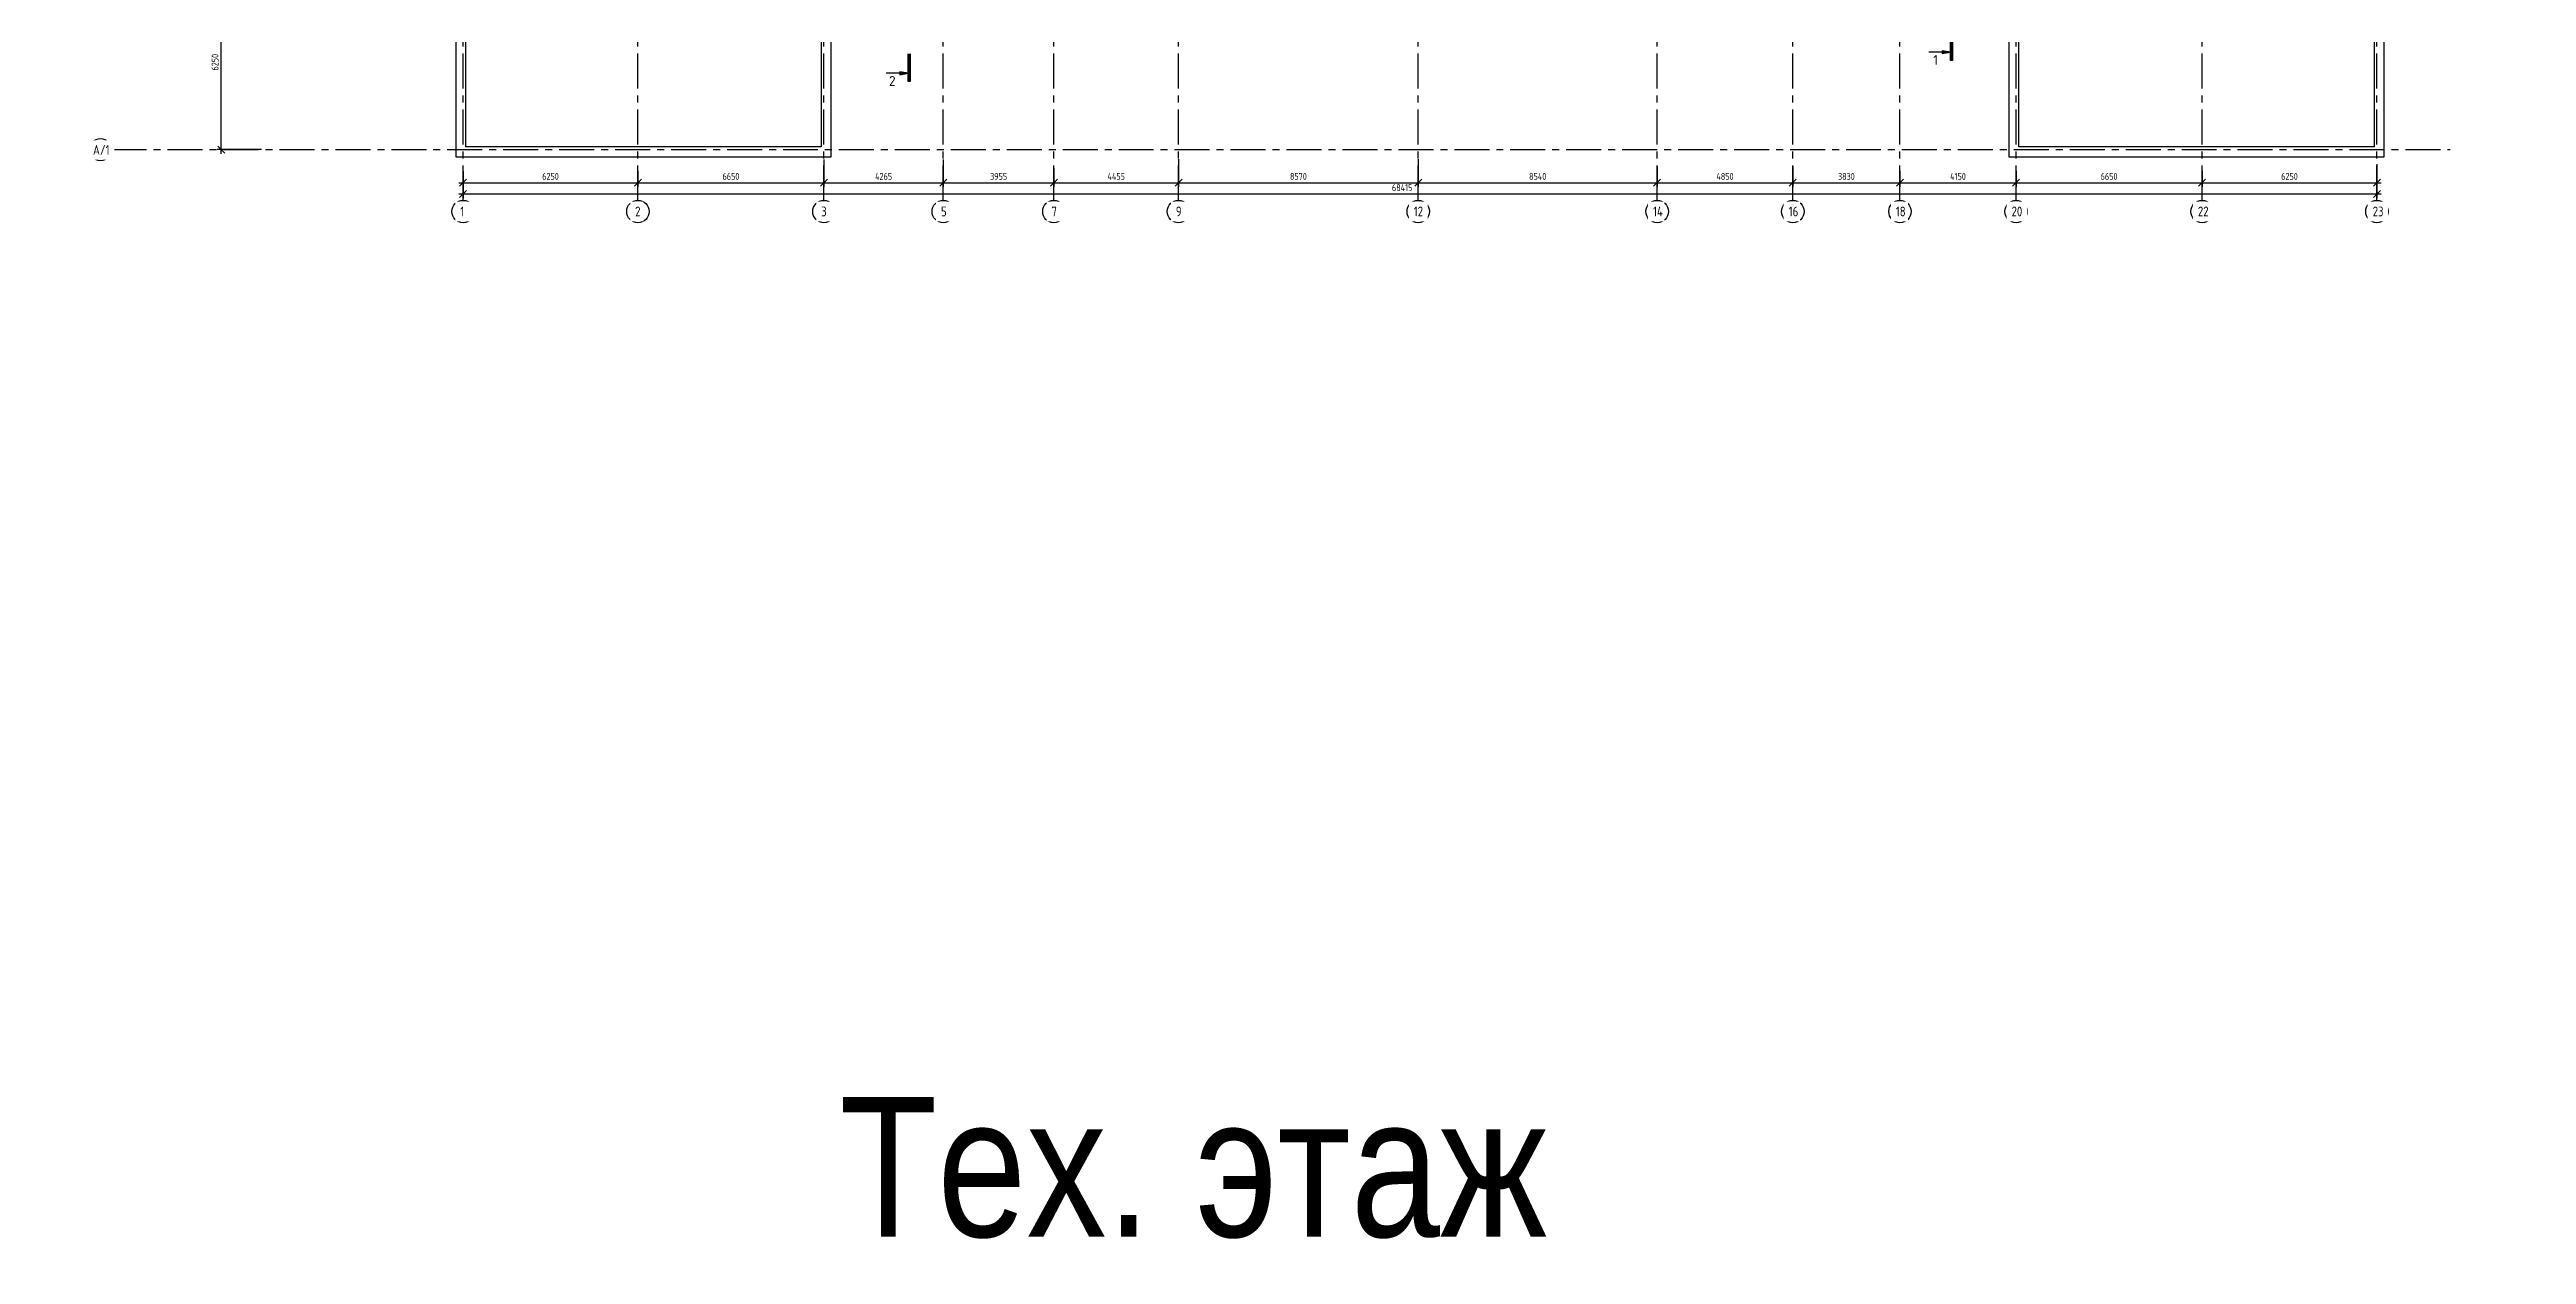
# Model space of a CAD drawing. Header units: millimetres. Extents: x -9318 to 9016603, y 0 to 838141.
# Drawn here: x 49049 to 137593, y 712130 to 755191 of the extents above; entities that cross this region are included whole.
import ezdxf
from ezdxf import colors
from ezdxf.entities.mleader import LeaderData, LeaderLine
from ezdxf.math import Vec2, Vec3

# ---------------------------------------------------------------- set-up
doc = ezdxf.new("R2010")
doc.units = ezdxf.units.MM
doc.linetypes.add('CENTER', pattern=[2, 1.25, -0.25, 0.25, -0.25])
doc.layers.get('Defpoints').update_dxf_attribs({"color": 8})
doc.layers.add('АР_Оси размеры', color=164, linetype='Continuous', lineweight=9)
doc.layers.add('АР_Разрезы', color=175, linetype='Continuous', lineweight=9)
doc.styles.add('Arial', font='ARIALN.TTF')
doc.styles.add('ISOCPEUR', font='isocpeur.ttf', dxfattribs={"width": 0.7})
doc.styles.add('METRO-STYLE', font='isocpeur.ttf', dxfattribs={"width": 0.9, "oblique": 15})
doc.styles.add('ГОСТ 2.304', font='isocpeur.ttf', dxfattribs={"width": 0.7})
doc.dimstyles.new('СПДС', dxfattribs={"dimscale": 100, "dimtxt": 2.5, "dimasz": 2.5, "dimexe": 1.5, "dimexo": 0, "dimgap": 1, "dimtad": 1, "dimdec": 0, "dimrnd": 1, "dimtxsty": 'ГОСТ 2.304', "dimblk": 'OBLIQUE', "dimcen": 2.5, "dimdle": 1.5, "dimadec": 0, "dimazin": 2, "dimtfac": 0.75, "dimtdec": 0, "dimtmove": 1, "dimatfit": 3, "dimfxl": 1, "dimtolj": 1, "dimarcsym": 1})

# ---------------------------------------------------------------- blocks, each defined once
blk = doc.blocks.new('_Oblique')
at = {"color": 8, "linetype": 'ByBlock', "lineweight": -2}
blk.add_line((-0.5, -0.5), (0.5, 0.5), dxfattribs=at)
blk = doc.blocks.new('*D46')
at = {"layer": 'Defpoints', "color": 0, "ltscale": 100, "transparency": 16777216}
for p in [(-2088, -71210), (-1189, -71210), (-654, -77460)]:
    blk.add_point(p, dxfattribs=at)
at = {"layer": 'АР_Оси размеры', "color": 0, "lineweight": -2, "ltscale": 100, "transparency": 16777216}
for p, q in [((-1189, -71210), (-2238, -71210)), ((-2088, -77610), (-2088, -71060)), ((-654, -77460), (-2238, -77460))]:
    blk.add_line(p, q, dxfattribs=at)
at = {"layer": 'АР_Оси размеры', "color": 0, "lineweight": -2, "ltscale": 100, "transparency": 16777216, "xscale": 250, "yscale": 250, "zscale": 250}
for p, rotation in [((-2088, -71210), 90), ((-2088, -77460), 270)]:
    blk.add_blockref('_Oblique', p, dxfattribs=dict(at, rotation=rotation))
at = {"layer": 'АР_Оси размеры', "color": 0, "ltscale": 100, "transparency": 16777216, "insert": (-2313, -74335), "char_height": 250, "attachment_point": 5, "rotation": 90, "style": 'ГОСТ 2.304'}
blk.add_mtext('\\A1;6250', dxfattribs=at)
blk = doc.blocks.new('*D67')
at = {"layer": 'Defpoints', "color": 0, "ltscale": 100, "transparency": 16777216}
for p in [(6555, -78231), (12805, -78231), (12805, -78641)]:
    blk.add_point(p, dxfattribs=at)
at = {"layer": 'АР_Оси размеры', "color": 0, "lineweight": -2, "ltscale": 100, "transparency": 16777216}
for p, q in [((6405, -78641), (12955, -78641)), ((6555, -78231), (6555, -78791)), ((12805, -78231), (12805, -78791))]:
    blk.add_line(p, q, dxfattribs=at)
at = {"layer": 'АР_Оси размеры', "color": 0, "lineweight": -2, "ltscale": 100, "transparency": 16777216, "xscale": 250, "yscale": 250, "zscale": 250, "rotation": 180}
blk.add_blockref('_Oblique', (6555, -78641), dxfattribs=at)
at = {"layer": 'АР_Оси размеры', "color": 0, "lineweight": -2, "ltscale": 100, "transparency": 16777216, "xscale": 250, "yscale": 250, "zscale": 250}
blk.add_blockref('_Oblique', (12805, -78641), dxfattribs=at)
at = {"layer": 'АР_Оси размеры', "color": 0, "ltscale": 100, "transparency": 16777216, "insert": (9680, -78416), "char_height": 250, "attachment_point": 5, "style": 'ГОСТ 2.304'}
blk.add_mtext('\\A1;6250', dxfattribs=at)
blk = doc.blocks.new('*D68')
at = {"layer": 'Defpoints', "color": 0, "ltscale": 100, "transparency": 16777216}
for p in [(19455, -77817), (12805, -78231), (19455, -78641)]:
    blk.add_point(p, dxfattribs=at)
at = {"layer": 'АР_Оси размеры', "color": 0, "lineweight": -2, "ltscale": 100, "transparency": 16777216}
for p, q in [((19455, -77817), (19455, -78791)), ((12655, -78641), (19605, -78641)), ((12805, -78231), (12805, -78791))]:
    blk.add_line(p, q, dxfattribs=at)
at = {"layer": 'АР_Оси размеры', "color": 0, "lineweight": -2, "ltscale": 100, "transparency": 16777216, "xscale": 250, "yscale": 250, "zscale": 250, "rotation": 180}
blk.add_blockref('_Oblique', (12805, -78641), dxfattribs=at)
at = {"layer": 'АР_Оси размеры', "color": 0, "lineweight": -2, "ltscale": 100, "transparency": 16777216, "xscale": 250, "yscale": 250, "zscale": 250}
blk.add_blockref('_Oblique', (19455, -78641), dxfattribs=at)
at = {"layer": 'АР_Оси размеры', "color": 0, "ltscale": 100, "transparency": 16777216, "insert": (16130, -78416), "char_height": 250, "attachment_point": 5, "style": 'ГОСТ 2.304'}
blk.add_mtext('\\A1;6650', dxfattribs=at)
blk = doc.blocks.new('*D69')
at = {"layer": 'Defpoints', "color": 0, "ltscale": 100, "transparency": 16777216}
for p in [(19455, -77817), (23720, -77817), (23720, -78641)]:
    blk.add_point(p, dxfattribs=at)
at = {"layer": 'АР_Оси размеры', "color": 0, "lineweight": -2, "ltscale": 100, "transparency": 16777216}
for p, q in [((19455, -77817), (19455, -78791)), ((23720, -77817), (23720, -78791)), ((19305, -78641), (23870, -78641))]:
    blk.add_line(p, q, dxfattribs=at)
at = {"layer": 'АР_Оси размеры', "color": 0, "lineweight": -2, "ltscale": 100, "transparency": 16777216, "xscale": 250, "yscale": 250, "zscale": 250, "rotation": 180}
blk.add_blockref('_Oblique', (19455, -78641), dxfattribs=at)
at = {"layer": 'АР_Оси размеры', "color": 0, "lineweight": -2, "ltscale": 100, "transparency": 16777216, "xscale": 250, "yscale": 250, "zscale": 250}
blk.add_blockref('_Oblique', (23720, -78641), dxfattribs=at)
at = {"layer": 'АР_Оси размеры', "color": 0, "ltscale": 100, "transparency": 16777216, "insert": (21588, -78416), "char_height": 250, "attachment_point": 5, "style": 'ГОСТ 2.304'}
blk.add_mtext('\\A1;4265', dxfattribs=at)
blk = doc.blocks.new('*D70')
at = {"layer": 'Defpoints', "color": 0, "ltscale": 100, "transparency": 16777216}
for p in [(23720, -77817), (27675, -78118), (27675, -78641)]:
    blk.add_point(p, dxfattribs=at)
at = {"layer": 'АР_Оси размеры', "color": 0, "lineweight": -2, "ltscale": 100, "transparency": 16777216}
for p, q in [((23720, -77817), (23720, -78791)), ((23570, -78641), (27825, -78641)), ((27675, -78118), (27675, -78791))]:
    blk.add_line(p, q, dxfattribs=at)
at = {"layer": 'АР_Оси размеры', "color": 0, "lineweight": -2, "ltscale": 100, "transparency": 16777216, "xscale": 250, "yscale": 250, "zscale": 250, "rotation": 180}
blk.add_blockref('_Oblique', (23720, -78641), dxfattribs=at)
at = {"layer": 'АР_Оси размеры', "color": 0, "lineweight": -2, "ltscale": 100, "transparency": 16777216, "xscale": 250, "yscale": 250, "zscale": 250}
blk.add_blockref('_Oblique', (27675, -78641), dxfattribs=at)
at = {"layer": 'АР_Оси размеры', "color": 0, "ltscale": 100, "transparency": 16777216, "insert": (25698, -78416), "char_height": 250, "attachment_point": 5, "style": 'ГОСТ 2.304'}
blk.add_mtext('\\A1;3955', dxfattribs=at)
blk = doc.blocks.new('*D71')
at = {"layer": 'Defpoints', "color": 0, "ltscale": 100, "transparency": 16777216}
for p in [(32130, -77799), (27675, -78118), (32130, -78641)]:
    blk.add_point(p, dxfattribs=at)
at = {"layer": 'АР_Оси размеры', "color": 0, "lineweight": -2, "ltscale": 100, "transparency": 16777216}
for p, q in [((32130, -77799), (32130, -78791)), ((27525, -78641), (32280, -78641)), ((27675, -78118), (27675, -78791))]:
    blk.add_line(p, q, dxfattribs=at)
at = {"layer": 'АР_Оси размеры', "color": 0, "lineweight": -2, "ltscale": 100, "transparency": 16777216, "xscale": 250, "yscale": 250, "zscale": 250, "rotation": 180}
blk.add_blockref('_Oblique', (27675, -78641), dxfattribs=at)
at = {"layer": 'АР_Оси размеры', "color": 0, "lineweight": -2, "ltscale": 100, "transparency": 16777216, "xscale": 250, "yscale": 250, "zscale": 250}
blk.add_blockref('_Oblique', (32130, -78641), dxfattribs=at)
at = {"layer": 'АР_Оси размеры', "color": 0, "ltscale": 100, "transparency": 16777216, "insert": (29903, -78416), "char_height": 250, "attachment_point": 5, "style": 'ГОСТ 2.304'}
blk.add_mtext('\\A1;4455', dxfattribs=at)
blk = doc.blocks.new('*D72')
at = {"layer": 'Defpoints', "color": 0, "ltscale": 100, "transparency": 16777216}
for p in [(32130, -77799), (40700, -77799), (40700, -78641)]:
    blk.add_point(p, dxfattribs=at)
at = {"layer": 'АР_Оси размеры', "color": 0, "lineweight": -2, "ltscale": 100, "transparency": 16777216}
for p, q in [((32130, -77799), (32130, -78791)), ((40700, -77799), (40700, -78791)), ((31980, -78641), (40850, -78641))]:
    blk.add_line(p, q, dxfattribs=at)
at = {"layer": 'АР_Оси размеры', "color": 0, "lineweight": -2, "ltscale": 100, "transparency": 16777216, "xscale": 250, "yscale": 250, "zscale": 250, "rotation": 180}
blk.add_blockref('_Oblique', (32130, -78641), dxfattribs=at)
at = {"layer": 'АР_Оси размеры', "color": 0, "lineweight": -2, "ltscale": 100, "transparency": 16777216, "xscale": 250, "yscale": 250, "zscale": 250}
blk.add_blockref('_Oblique', (40700, -78641), dxfattribs=at)
at = {"layer": 'АР_Оси размеры', "color": 0, "ltscale": 100, "transparency": 16777216, "insert": (36415, -78416), "char_height": 250, "attachment_point": 5, "style": 'ГОСТ 2.304'}
blk.add_mtext('\\A1;8570', dxfattribs=at)
blk = doc.blocks.new('*D73')
at = {"layer": 'Defpoints', "color": 0, "ltscale": 100, "transparency": 16777216}
for p in [(40700, -77799), (49240, -78067), (49240, -78641)]:
    blk.add_point(p, dxfattribs=at)
at = {"layer": 'АР_Оси размеры', "color": 0, "lineweight": -2, "ltscale": 100, "transparency": 16777216}
for p, q in [((40700, -77799), (40700, -78791)), ((40550, -78641), (49390, -78641)), ((49240, -78067), (49240, -78791))]:
    blk.add_line(p, q, dxfattribs=at)
at = {"layer": 'АР_Оси размеры', "color": 0, "lineweight": -2, "ltscale": 100, "transparency": 16777216, "xscale": 250, "yscale": 250, "zscale": 250, "rotation": 180}
blk.add_blockref('_Oblique', (40700, -78641), dxfattribs=at)
at = {"layer": 'АР_Оси размеры', "color": 0, "lineweight": -2, "ltscale": 100, "transparency": 16777216, "xscale": 250, "yscale": 250, "zscale": 250}
blk.add_blockref('_Oblique', (49240, -78641), dxfattribs=at)
at = {"layer": 'АР_Оси размеры', "color": 0, "ltscale": 100, "transparency": 16777216, "insert": (44970, -78416), "char_height": 250, "attachment_point": 5, "style": 'ГОСТ 2.304'}
blk.add_mtext('\\A1;8540', dxfattribs=at)
blk = doc.blocks.new('*D74')
at = {"layer": 'Defpoints', "color": 0, "ltscale": 100, "transparency": 16777216}
for p in [(54090, -78067), (57920, -78219), (57920, -78641)]:
    blk.add_point(p, dxfattribs=at)
at = {"layer": 'АР_Оси размеры', "color": 0, "lineweight": -2, "ltscale": 100, "transparency": 16777216}
for p, q in [((53940, -78641), (58070, -78641)), ((54090, -78067), (54090, -78791)), ((57920, -78219), (57920, -78791))]:
    blk.add_line(p, q, dxfattribs=at)
at = {"layer": 'АР_Оси размеры', "color": 0, "lineweight": -2, "ltscale": 100, "transparency": 16777216, "xscale": 250, "yscale": 250, "zscale": 250, "rotation": 180}
blk.add_blockref('_Oblique', (54090, -78641), dxfattribs=at)
at = {"layer": 'АР_Оси размеры', "color": 0, "lineweight": -2, "ltscale": 100, "transparency": 16777216, "xscale": 250, "yscale": 250, "zscale": 250}
blk.add_blockref('_Oblique', (57920, -78641), dxfattribs=at)
at = {"layer": 'АР_Оси размеры', "color": 0, "ltscale": 100, "transparency": 16777216, "insert": (56005, -78416), "char_height": 250, "attachment_point": 5, "style": 'ГОСТ 2.304'}
blk.add_mtext('\\A1;3830', dxfattribs=at)
blk = doc.blocks.new('*D75')
at = {"layer": 'Defpoints', "color": 0, "ltscale": 100, "transparency": 16777216}
for p in [(57920, -78219), (62070, -78219), (62070, -78641)]:
    blk.add_point(p, dxfattribs=at)
at = {"layer": 'АР_Оси размеры', "color": 0, "lineweight": -2, "ltscale": 100, "transparency": 16777216}
for p, q in [((57770, -78641), (62220, -78641)), ((57920, -78219), (57920, -78791)), ((62070, -78219), (62070, -78791))]:
    blk.add_line(p, q, dxfattribs=at)
at = {"layer": 'АР_Оси размеры', "color": 0, "lineweight": -2, "ltscale": 100, "transparency": 16777216, "xscale": 250, "yscale": 250, "zscale": 250, "rotation": 180}
blk.add_blockref('_Oblique', (57920, -78641), dxfattribs=at)
at = {"layer": 'АР_Оси размеры', "color": 0, "lineweight": -2, "ltscale": 100, "transparency": 16777216, "xscale": 250, "yscale": 250, "zscale": 250}
blk.add_blockref('_Oblique', (62070, -78641), dxfattribs=at)
at = {"layer": 'АР_Оси размеры', "color": 0, "ltscale": 100, "transparency": 16777216, "insert": (59995, -78416), "char_height": 250, "attachment_point": 5, "style": 'ГОСТ 2.304'}
blk.add_mtext('\\A1;4150', dxfattribs=at)
blk = doc.blocks.new('*D76')
at = {"layer": 'Defpoints', "color": 0, "ltscale": 100, "transparency": 16777216}
for p in [(62070, -78219), (68720, -78219), (68720, -78641)]:
    blk.add_point(p, dxfattribs=at)
at = {"layer": 'АР_Оси размеры', "color": 0, "lineweight": -2, "ltscale": 100, "transparency": 16777216}
for p, q in [((61920, -78641), (68870, -78641)), ((62070, -78219), (62070, -78791)), ((68720, -78219), (68720, -78791))]:
    blk.add_line(p, q, dxfattribs=at)
at = {"layer": 'АР_Оси размеры', "color": 0, "lineweight": -2, "ltscale": 100, "transparency": 16777216, "xscale": 250, "yscale": 250, "zscale": 250, "rotation": 180}
blk.add_blockref('_Oblique', (62070, -78641), dxfattribs=at)
at = {"layer": 'АР_Оси размеры', "color": 0, "lineweight": -2, "ltscale": 100, "transparency": 16777216, "xscale": 250, "yscale": 250, "zscale": 250}
blk.add_blockref('_Oblique', (68720, -78641), dxfattribs=at)
at = {"layer": 'АР_Оси размеры', "color": 0, "ltscale": 100, "transparency": 16777216, "insert": (65395, -78416), "char_height": 250, "attachment_point": 5, "style": 'ГОСТ 2.304'}
blk.add_mtext('\\A1;6650', dxfattribs=at)
blk = doc.blocks.new('*D77')
at = {"layer": 'Defpoints', "color": 0, "ltscale": 100, "transparency": 16777216}
for p in [(68720, -78219), (74970, -77980), (74970, -78641)]:
    blk.add_point(p, dxfattribs=at)
at = {"layer": 'АР_Оси размеры', "color": 0, "lineweight": -2, "ltscale": 100, "transparency": 16777216}
for p, q in [((68570, -78641), (75120, -78641)), ((68720, -78219), (68720, -78791)), ((74970, -77980), (74970, -78791))]:
    blk.add_line(p, q, dxfattribs=at)
at = {"layer": 'АР_Оси размеры', "color": 0, "lineweight": -2, "ltscale": 100, "transparency": 16777216, "xscale": 250, "yscale": 250, "zscale": 250, "rotation": 180}
blk.add_blockref('_Oblique', (68720, -78641), dxfattribs=at)
at = {"layer": 'АР_Оси размеры', "color": 0, "lineweight": -2, "ltscale": 100, "transparency": 16777216, "xscale": 250, "yscale": 250, "zscale": 250}
blk.add_blockref('_Oblique', (74970, -78641), dxfattribs=at)
at = {"layer": 'АР_Оси размеры', "color": 0, "ltscale": 100, "transparency": 16777216, "insert": (71845, -78416), "char_height": 250, "attachment_point": 5, "style": 'ГОСТ 2.304'}
blk.add_mtext('\\A1;6250', dxfattribs=at)
blk = doc.blocks.new('*D78')
at = {"layer": 'Defpoints', "color": 0, "ltscale": 100, "transparency": 16777216}
for p in [(49240, -78067), (54090, -78067), (54090, -78641)]:
    blk.add_point(p, dxfattribs=at)
at = {"layer": 'АР_Оси размеры', "color": 0, "lineweight": -2, "ltscale": 100, "transparency": 16777216}
for p, q in [((49090, -78641), (54240, -78641)), ((49240, -78067), (49240, -78791)), ((54090, -78067), (54090, -78791))]:
    blk.add_line(p, q, dxfattribs=at)
at = {"layer": 'АР_Оси размеры', "color": 0, "lineweight": -2, "ltscale": 100, "transparency": 16777216, "xscale": 250, "yscale": 250, "zscale": 250, "rotation": 180}
blk.add_blockref('_Oblique', (49240, -78641), dxfattribs=at)
at = {"layer": 'АР_Оси размеры', "color": 0, "lineweight": -2, "ltscale": 100, "transparency": 16777216, "xscale": 250, "yscale": 250, "zscale": 250}
blk.add_blockref('_Oblique', (54090, -78641), dxfattribs=at)
at = {"layer": 'АР_Оси размеры', "color": 0, "ltscale": 100, "transparency": 16777216, "insert": (51665, -78416), "char_height": 250, "attachment_point": 5, "style": 'ГОСТ 2.304'}
blk.add_mtext('\\A1;4850', dxfattribs=at)
blk = doc.blocks.new('*D95')
at = {"layer": 'Defpoints', "color": 0, "ltscale": 100, "transparency": 16777216}
for p in [(6555, -78791), (74970, -78791), (74970, -79043)]:
    blk.add_point(p, dxfattribs=at)
at = {"layer": 'АР_Оси размеры', "color": 0, "lineweight": -2, "ltscale": 100, "transparency": 16777216}
for p, q in [((6555, -78791), (6555, -79193)), ((74970, -78791), (74970, -79193)), ((6405, -79043), (75120, -79043))]:
    blk.add_line(p, q, dxfattribs=at)
at = {"layer": 'АР_Оси размеры', "color": 0, "lineweight": -2, "ltscale": 100, "transparency": 16777216, "xscale": 250, "yscale": 250, "zscale": 250, "rotation": 180}
blk.add_blockref('_Oblique', (6555, -79043), dxfattribs=at)
at = {"layer": 'АР_Оси размеры', "color": 0, "lineweight": -2, "ltscale": 100, "transparency": 16777216, "xscale": 250, "yscale": 250, "zscale": 250}
blk.add_blockref('_Oblique', (74970, -79043), dxfattribs=at)
at = {"layer": 'АР_Оси размеры', "color": 0, "ltscale": 100, "transparency": 16777216, "insert": (40124, -78818), "char_height": 250, "attachment_point": 5, "style": 'ГОСТ 2.304'}
blk.add_mtext('\\A1;68415', dxfattribs=at)
blk = doc.blocks.new('_DotSmall')
at = {"color": 8, "linetype": 'ByBlock', "const_width": 0.5}
blk.add_lwpolyline([(-0.0625, 0, 1), (0.0625, 0, 1)], format="xyb", close=True, dxfattribs=at)
blk = doc.blocks.new('A$C60573c2e')
at = {"layer": 'АР_Разрезы', "ltscale": 100}
h = blk.add_hatch(color=8, dxfattribs=at)
h.dxf.hatch_style = 1
h.paths.add_polyline_path([(59606, -71214), (59676, -71214), (59676, -72214), (59606, -72214)])
h.paths.add_polyline_path([(59306, -71864), (59606, -71914), (59306, -71914)])
h.paths.add_polyline_path([(59306, -71914), (59606, -71914), (59306, -71964)])
h = blk.add_hatch(color=8, dxfattribs=at)
h.dxf.hatch_style = 1
h.paths.add_polyline_path([(22341, -71965), (22411, -71965), (22411, -72965), (22341, -72965)])
h.paths.add_polyline_path([(22040, -72614), (22341, -72665), (22040, -72665)])
h.paths.add_polyline_path([(22040, -72665), (22341, -72665), (22040, -72715)])
at = {"layer": 'АР_Разрезы', "color": 8, "lineweight": 25, "ltscale": 100}
for p, q in [((59606, -72214), (59606, -71214)), ((59676, -71214), (59676, -72214)), ((22341, -72965), (22341, -71965)), ((22411, -71965), (22411, -72965)), ((59606, -71914), (59306, -71864)), ((59306, -71864), (59306, -71964)), ((59306, -71964), (59606, -71914)), ((59676, -72214), (59606, -72214)), ((22341, -72665), (22040, -72614)), ((22040, -72614), (22040, -72715)), ((22040, -72715), (22341, -72665)), ((22411, -72965), (22341, -72965))]:
    blk.add_line(p, q, dxfattribs=at)
blk.add_lwpolyline([(59606, -71914), (58822, -71914)], dxfattribs=at)
at = {"layer": 'АР_Разрезы', "color": 8, "lineweight": 25, "ltscale": 100, "elevation": 0}
blk.add_lwpolyline([(22341, -72665), (21557, -72665)], dxfattribs=at)
at = {"layer": 'АР_Разрезы', "color": 8, "lineweight": 25, "ltscale": 100, "char_height": 350, "width": 583.33, "attachment_point": 3, "style": 'METRO-STYLE'}
for s, insert in [('{\\Q0;\\W1;1}', (59156, -72014)), ('{\\Q0;\\W1;2}', (21891, -72765))]:
    blk.add_mtext(s, dxfattribs=dict(at, insert=insert))
blk = doc.blocks.new('A$C2a493afe')
at = {"layer": 'АР_Оси размеры', "color": 8, "ltscale": 100}
dim = blk.add_linear_dim(base=(-2087.7, -71210.1), p1=(-654, -77460.1), p2=(-1189, -71210.1), angle=90, dimstyle='СПДС', override={"dimclrd": 8, "dimclre": 8, "dimclrt": 8}, dxfattribs=at)
dim.commit()
dim.dimension.update_dxf_attribs({"geometry": '*D46', "text_midpoint": (-2312.7, -74335.1)})
for base, p1, p2, picture, middle in [((19455.1, -78641.2), (12805.1, -78231.3), (19455.1, -77817.4), '*D68', (16130.1, -78416.2)), ((23720.1, -78641.2), (19455.1, -77817.4), (23720.1, -77817.4), '*D69', (21587.6, -78416.2)), ((27675.1, -78641.2), (23720.1, -77817.4), (27675.1, -78118.2), '*D70', (25697.6, -78416.2)), ((32130.1, -78641.2), (27675.1, -78118.2), (32130.1, -77799.4), '*D71', (29902.6, -78416.2)), ((40700.1, -78641.2), (32130.1, -77799.4), (40700.1, -77799.4), '*D72', (36415.1, -78416.2)), ((49240.1, -78641.2), (40700.1, -77799.4), (49240.1, -78067.3), '*D73', (44970.1, -78416.2)), ((12805.1, -78641.2), (6555.1, -78231.3), (12805.1, -78231.3), '*D67', (9680.1, -78416.2)), ((54090.1, -78641.2), (49240.1, -78067.3), (54090.1, -78067.3), '*D78', (51665.1, -78416.2)), ((57920.1, -78641.2), (54090.1, -78067.3), (57920.1, -78219.1), '*D74', (56005.1, -78416.2)), ((62070.1, -78641.2), (57920.1, -78219.1), (62070.1, -78219.1), '*D75', (59995.1, -78416.2)), ((68720.1, -78641.2), (62070.1, -78219.1), (68720.1, -78219.1), '*D76', (65395.1, -78416.2)), ((74970.1, -78641.2), (68720.1, -78219.1), (74970.1, -77979.7), '*D77', (71845.1, -78416.2))]:
    dim = blk.add_linear_dim(base=base, p1=p1, p2=p2, dimstyle='СПДС', override={"dimclrd": 8, "dimclre": 8, "dimclrt": 8}, dxfattribs=at)
    dim.commit()
    dim.dimension.update_dxf_attribs({"geometry": picture, "text_midpoint": middle})
dim = blk.add_linear_dim(base=(74970.1, -79043.3), p1=(6555.1, -78791.2), p2=(74970.1, -78791.2), dimstyle='СПДС', override={"dimclrd": 8, "dimclre": 8, "dimclrt": 8}, dxfattribs=at)
dim.commit()
dim.dimension.update_dxf_attribs({"geometry": '*D95', "text_midpoint": (40124.1, -79043.3), "dimtype": 128})

msp = doc.modelspace()

# ---------------------------------------------------------------- linework, layer by layer
at = {"linetype": 'CENTER', "ltscale": 1000}
for p, q in [((80997.1, 749801.69), (80997.1, 784920.51)), ((84952.1, 749801.69), (84952.1, 784920.51)), ((89407.1, 749801.69), (89407.1, 784920.51)), ((97977.1, 749801.69), (97977.1, 784920.51)), ((106517.1, 749801.69), (106517.1, 784920.51)), ((111367.1, 749801.69), (111367.1, 784920.51)), ((115197.1, 749801.69), (115197.1, 784920.51)), ((119347.1, 749801.69), (119347.1, 784920.51)), ((125997.1, 749801.69), (125997.1, 784920.51)), ((132247.1, 749801.69), (132247.1, 784920.51)), ((70082.1, 749801.69), (70082.1, 784496.96)), ((76732.1, 749801.69), (76732.1, 779995.57)), ((63832.1, 749801.69), (63832.1, 765091.16)), ((51268.34, 751612.96), (134865.51, 751612.96))]:
    msp.add_line(p, q, dxfattribs=at)
at = {"ltscale": 100}
for points in [[(63571.72, 761382.96), (63572.11, 751352.96), (76992.35, 751352.96), (76992.1, 757702.96)], [(76632.09, 758062.96), (76632.33, 751712.96), (63932.09, 751712.96), (63931.73, 761022.96)], [(119087.1, 757702.96), (119087.1, 751352.96), (132507.47, 751352.96), (132507.47, 761382.96)], [(132147.47, 761022.96), (132147.47, 751712.96), (119447.1, 751712.96), (119447.1, 758062.96)]]:
    msp.add_lwpolyline(points, dxfattribs=at)
at = {"ltscale": 0.5}
for centre in [(50868.34, 751612.96), (63832.1, 749401.69), (70082.1, 749401.69), (76732.1, 749401.69), (80997.1, 749401.69), (84952.1, 749401.69), (89407.1, 749401.69), (97977.1, 749401.69), (106517.1, 749401.69), (111367.1, 749401.69), (115197.1, 749401.69), (119347.1, 749401.69), (125997.1, 749401.69), (132247.1, 749401.69)]:
    msp.add_circle(centre, 400, dxfattribs=at)

# ---------------------------------------------------------------- block references
at = {"ltscale": 100}
msp.add_blockref('A$C60573c2e', (57403.29, 827007.96), dxfattribs=at)

# ---------------------------------------------------------------- texts
at = {"style": 'Arial'}
msp.add_text('Тех. этаж', height=5000, dxfattribs=at).set_placement((77284.72, 712760.8))

# ---------------------------------------------------------------- next in the draw order: texts
at = {"char_height": 350, "attachment_point": 1, "line_spacing_factor": 1.149209, "style": 'ГОСТ 2.304', "bg_fill": 2}
for s, insert, width in [('{\\W0.8;А/1}', (50599.64, 751775.74), 1.455191522836685e-11), ('{\\W0.8;2}', (69982.28, 749579.46), 114.6288), ('{\\W0.8;12}', (97817.61, 749579.46), 318.2182), ('{\\W0.8;14}', (106370.46, 749579.46), 224.2358), ('{\\W0.8;16}', (111220.46, 749579.46), 224.2358), ('{\\W0.8;18}', (115049.63, 749579.46), 258.6278), ('{\\W0.8;20}', (119185.81, 749579.46), 392.5608), ('{\\W0.8;22}', (125845.76, 749579.46), 520.8904), ('{\\W0.8;23}', (132095.67, 749579.46), 370.7624)]:
    msp.add_mtext(s, dxfattribs=dict(at, insert=insert, width=width))
for s, insert in [('{\\W0.8;1}', (63732.28, 749579.46)), ('{\\W0.8;3}', (76632.28, 749579.46)), ('{\\W0.8;5}', (80916.69, 749579.46)), ('{\\W0.8;7}', (84865.43, 749579.46)), ('{\\W0.8;9}', (89312.43, 749579.46))]:
    msp.add_mtext(s, dxfattribs=dict(at, insert=insert))

# ---------------------------------------------------------------- next in the draw order: block references
at = {"ltscale": 100}
msp.add_blockref('A$C2a493afe', (57277.03, 829073.06), dxfattribs=at)

# ---------------------------------------------------------------- next in the draw order: leaders
ml = msp.add_multileader_mtext('Standard')
ml.set_content('+13,200', color=8, style='ISOCPEUR')
ml.set_leader_properties(color=8, linetype='Continuous', lineweight=-1)
ml.set_arrow_properties(name='DOTSMALL')
ml.build(insert=Vec2(0, 0))
ml.multileader.update_dxf_attribs({"has_text_frame": 1, "text_left_attachment_type": 4, "text_right_attachment_type": 4, "dogleg_length": 100, "arrow_head_size": 180})
ctx = ml.context
ctx.base_point, ctx.char_height, ctx.arrow_head_size, ctx.landing_gap_size, ctx.plane_origin = Vec3(93068.63, 826103.47), 250, 180, 50, Vec3(90907.41, 825512.23)
ctx.left_attachment, ctx.right_attachment = 4, 4
notes = []
notes.append((ctx, [(0, (0, 0, 0), (0, 0), (1, 0), 1, [])]))
ctx.mtext.insert, ctx.mtext.width, ctx.mtext.line_spacing_style, ctx.mtext.flow_direction = Vec3(93118.63, 826436.81), 852.697, 2, 5
ml = msp.add_multileader_mtext('Standard')
ml.set_content('+11,550', color=8, style='ISOCPEUR')
ml.set_leader_properties(color=8, linetype='Continuous', lineweight=-1)
ml.set_arrow_properties(name='DOTSMALL')
ml.build(insert=Vec2(0, 0))
ml.multileader.update_dxf_attribs({"has_text_frame": 1, "text_left_attachment_type": 4, "text_right_attachment_type": 4, "dogleg_length": 100, "arrow_head_size": 180})
ctx = ml.context
ctx.base_point, ctx.char_height, ctx.arrow_head_size, ctx.landing_gap_size, ctx.plane_origin = Vec3(88068.63, 825358.47), 250, 180, 50, Vec3(85907.41, 824767.23)
ctx.left_attachment, ctx.right_attachment = 4, 4
notes.append((ctx, [(0, (0, 0, 0), (0, 0), (1, 0), 1, [])]))
ctx.mtext.insert, ctx.mtext.width, ctx.mtext.line_spacing_style, ctx.mtext.flow_direction = Vec3(88118.63, 825691.81), 852.697, 2, 5
for ctx, leaders in notes:
    for number, flags, end, landing, length, lines in leaders:
        leader = LeaderData()
        leader.index, (leader.has_last_leader_line, leader.has_dogleg_vector, leader.attachment_direction) = number, flags
        leader.last_leader_point, leader.dogleg_vector, leader.dogleg_length = Vec3(end), Vec3(landing), length
        for number, points, colour, breaks in lines:
            line = LeaderLine()
            line.index, line.vertices, line.color, line.breaks = number, Vec3.list(points), colors.encode_raw_color(colour), breaks
            leader.lines.append(line)
        ctx.leaders.append(leader)

doc.saveas('drawing.dxf')
